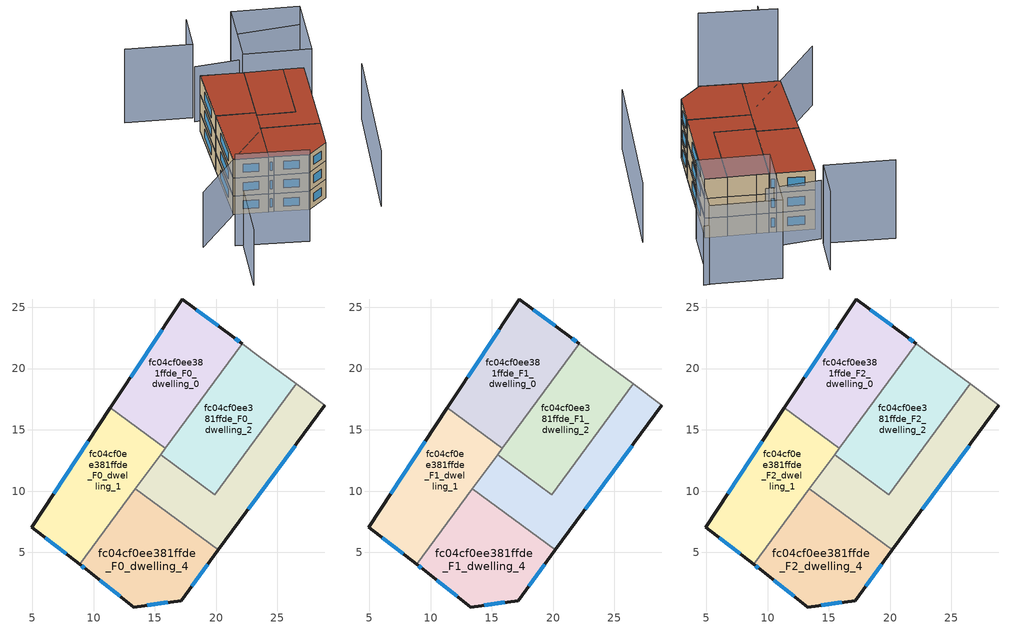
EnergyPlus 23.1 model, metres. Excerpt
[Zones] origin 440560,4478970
fc04cf0ee381ffde_F0_dwelling_0
 floor ground (EU_floor_Construction): 21.32,22.63 22.12,22.03 15.85,13.51 11.37,16.8 17.24,25.68 z0
 wall outside (EU_wall_Construction): 22.12,22.03 21.32,22.63 17.24,25.68 11.37,16.8 z0:3
 wall to fc04cf0ee381ffde_F0_dwelling_1 (EU_wall_Construction): 11.37,16.8 15.85,13.51 z0:3
 wall to fc04cf0ee381ffde_F0_dwelling_2 (EU_wall_Construction): 15.85,13.51 22.12,22.03 z0:3
 window (EU_Window_Construction): 15.6,23.19 13.02,19.3 / 20.18,23.48 18.39,24.82 / 21.89,22.2 21.55,22.46 z0.84:2.16
fc04cf0ee381ffde_F0_dwelling_1
 floor ground (EU_floor_Construction): 15.85,13.51 8.86,4.02 4.93,7.06 11.37,16.8 z0
 wall outside (EU_wall_Construction): 11.37,16.8 4.93,7.06 8.86,4.02 z0:3
 wall to fc04cf0ee381ffde_F0_dwelling_4 (EU_wall_Construction): 8.86,4.02 13.41,10.19 z0:3
 wall to fc04cf0ee381ffde_F0_dwelling_3 (EU_wall_Construction): 13.41,10.19 15.46,12.98 z0:3
 wall to fc04cf0ee381ffde_F0_dwelling_2 (EU_wall_Construction): 15.46,12.98 15.85,13.51 z0:3
 window (EU_Window_Construction): 9.56,14.07 6.74,9.8 / 6.03,6.21 7.76,4.87 z0.84:2.16
fc04cf0ee381ffde_F0_dwelling_2
 floor ground (EU_floor_Construction): 23.48,21 26.54,18.74 19.89,9.72 15.46,12.98 22.12,22.03 z0
 wall adiabatic (EU_wall_Construction): 26.54,18.74 23.48,21 22.12,22.03 z0:3
 wall to fc04cf0ee381ffde_F0_dwelling_3 (EU_wall_Construction): 15.46,12.98 19.89,9.72 26.54,18.74 z0:3
fc04cf0ee381ffde_F0_dwelling_3
 floor ground (EU_floor_Construction): 28.88,17.02 20.19,5.2 13.41,10.19 15.46,12.98 19.89,9.72 26.54,18.74 z0
 wall outside (EU_wall_Construction): 20.19,5.2 28.88,17.02 z0:3
 wall adiabatic (EU_wall_Construction): 28.88,17.02 26.54,18.74 z0:3
 wall to fc04cf0ee381ffde_F0_dwelling_4 (EU_wall_Construction): 13.41,10.19 20.19,5.2 z0:3
 window (EU_Window_Construction): 22.63,8.52 26.44,13.7 z0.84:2.16
fc04cf0ee381ffde_F0_dwelling_4
 floor ground (EU_floor_Construction): 20.19,5.2 17.13,1.06 13.27,0.54 9.4,3.61 8.86,4.02 13.41,10.19 z0
 wall outside (EU_wall_Construction): 8.86,4.02 9.4,3.61 13.27,0.54 17.13,1.06 20.19,5.2 z0:3
 window (EU_Window_Construction): 17.99,2.22 19.33,4.04 / 14.36,0.69 16.05,0.91 / 10.48,2.75 12.18,1.4 / 9.01,3.9 9.25,3.72 z0.84:2.16
fc04cf0ee381ffde_F1_dwelling_0
 floor to fc04cf0ee381ffde_F0_dwelling_0 (EU_floor_Construction): 21.32,22.63 22.12,22.03 15.85,13.51 11.37,16.8 17.24,25.68 z3
 wall outside (EU_wall_Construction): 22.12,22.03 21.32,22.63 17.24,25.68 11.37,16.8 z3:6
 wall to fc04cf0ee381ffde_F1_dwelling_1 (EU_wall_Construction): 11.37,16.8 15.85,13.51 z3:6
 wall to fc04cf0ee381ffde_F1_dwelling_2 (EU_wall_Construction): 15.85,13.51 22.12,22.03 z3:6
 window (EU_Window_Construction): 15.6,23.19 13.02,19.3 / 20.18,23.48 18.39,24.82 / 21.89,22.2 21.55,22.46 z3.84:5.16
fc04cf0ee381ffde_F1_dwelling_1
 floor to fc04cf0ee381ffde_F0_dwelling_1 (EU_floor_Construction): 15.85,13.51 8.86,4.02 4.93,7.06 11.37,16.8 z3
 wall outside (EU_wall_Construction): 11.37,16.8 4.93,7.06 8.86,4.02 z3:6
 wall to fc04cf0ee381ffde_F1_dwelling_4 (EU_wall_Construction): 8.86,4.02 13.41,10.19 z3:6
 wall to fc04cf0ee381ffde_F1_dwelling_3 (EU_wall_Construction): 13.41,10.19 15.46,12.98 z3:6
 wall to fc04cf0ee381ffde_F1_dwelling_2 (EU_wall_Construction): 15.46,12.98 15.85,13.51 z3:6
 window (EU_Window_Construction): 9.56,14.07 6.74,9.8 / 6.03,6.21 7.76,4.87 z3.84:5.16
fc04cf0ee381ffde_F1_dwelling_2
 floor to fc04cf0ee381ffde_F0_dwelling_2 (EU_floor_Construction): 23.48,21 26.54,18.74 19.89,9.72 15.46,12.98 22.12,22.03 z3
 wall adiabatic (EU_wall_Construction): 26.54,18.74 23.48,21 22.12,22.03 z3:6
 wall to fc04cf0ee381ffde_F1_dwelling_3 (EU_wall_Construction): 15.46,12.98 19.89,9.72 26.54,18.74 z3:6
fc04cf0ee381ffde_F1_dwelling_3
 floor to fc04cf0ee381ffde_F0_dwelling_3 (EU_floor_Construction): 28.88,17.02 20.19,5.2 13.41,10.19 15.46,12.98 19.89,9.72 26.54,18.74 z3
 wall outside (EU_wall_Construction): 20.19,5.2 28.88,17.02 z3:6
 wall adiabatic (EU_wall_Construction): 28.88,17.02 26.54,18.74 z3:6
 wall to fc04cf0ee381ffde_F1_dwelling_4 (EU_wall_Construction): 13.41,10.19 20.19,5.2 z3:6
 window (EU_Window_Construction): 22.63,8.52 26.44,13.7 z3.84:5.16
fc04cf0ee381ffde_F1_dwelling_4
 floor to fc04cf0ee381ffde_F0_dwelling_4 (EU_floor_Construction): 20.19,5.2 17.13,1.06 13.27,0.54 9.4,3.61 8.86,4.02 13.41,10.19 z3
 wall outside (EU_wall_Construction): 8.86,4.02 9.4,3.61 13.27,0.54 17.13,1.06 20.19,5.2 z3:6
 window (EU_Window_Construction): 17.99,2.22 19.33,4.04 / 14.36,0.69 16.05,0.91 / 10.48,2.75 12.18,1.4 / 9.01,3.9 9.25,3.72 z3.84:5.16
fc04cf0ee381ffde_F2_dwelling_0
 floor to fc04cf0ee381ffde_F1_dwelling_0 (EU_floor_Construction): 21.32,22.63 22.12,22.03 15.85,13.51 11.37,16.8 17.24,25.68 z6
 wall outside (EU_wall_Construction): 22.12,22.03 21.32,22.63 17.24,25.68 11.37,16.8 z6:9
 wall to fc04cf0ee381ffde_F2_dwelling_1 (EU_wall_Construction): 11.37,16.8 15.85,13.51 z6:9
 wall to fc04cf0ee381ffde_F2_dwelling_2 (EU_wall_Construction): 15.85,13.51 22.12,22.03 z6:9
 window (EU_Window_Construction): 15.6,23.19 13.02,19.3 / 20.18,23.48 18.39,24.82 / 21.89,22.2 21.55,22.46 z6.84:8.16
 roof outside (EU_roof_Construction): 15.85,13.51 22.12,22.03 21.32,22.63 17.24,25.68 11.37,16.8 z9
fc04cf0ee381ffde_F2_dwelling_1
 floor to fc04cf0ee381ffde_F1_dwelling_1 (EU_floor_Construction): 15.85,13.51 8.86,4.02 4.93,7.06 11.37,16.8 z6
 wall outside (EU_wall_Construction): 11.37,16.8 4.93,7.06 8.86,4.02 z6:9
 wall to fc04cf0ee381ffde_F2_dwelling_4 (EU_wall_Construction): 8.86,4.02 13.41,10.19 z6:9
 wall to fc04cf0ee381ffde_F2_dwelling_3 (EU_wall_Construction): 13.41,10.19 15.46,12.98 z6:9
 wall to fc04cf0ee381ffde_F2_dwelling_2 (EU_wall_Construction): 15.46,12.98 15.85,13.51 z6:9
 window (EU_Window_Construction): 9.56,14.07 6.74,9.8 / 6.03,6.21 7.76,4.87 z6.84:8.16
 roof outside (EU_roof_Construction): 8.86,4.02 15.85,13.51 11.37,16.8 4.93,7.06 z9
fc04cf0ee381ffde_F2_dwelling_2
 floor to fc04cf0ee381ffde_F1_dwelling_2 (EU_floor_Construction): 23.48,21 26.54,18.74 19.89,9.72 15.46,12.98 22.12,22.03 z6
 wall adiabatic (EU_wall_Construction): 26.54,18.74 23.48,21 22.12,22.03 z6:9
 wall to fc04cf0ee381ffde_F2_dwelling_3 (EU_wall_Construction): 15.46,12.98 19.89,9.72 26.54,18.74 z6:9
 roof outside (EU_roof_Construction): 19.89,9.72 26.54,18.74 23.48,21 22.12,22.03 15.46,12.98 z9
fc04cf0ee381ffde_F2_dwelling_3
 floor to fc04cf0ee381ffde_F1_dwelling_3 (EU_floor_Construction): 28.88,17.02 20.19,5.2 13.41,10.19 15.46,12.98 19.89,9.72 26.54,18.74 z6
 wall outside (EU_wall_Construction): 20.19,5.2 28.88,17.02 z6:9
 wall adiabatic (EU_wall_Construction): 28.88,17.02 26.54,18.74 z6:9
 wall to fc04cf0ee381ffde_F2_dwelling_4 (EU_wall_Construction): 13.41,10.19 20.19,5.2 z6:9
 window (EU_Window_Construction): 22.63,8.52 26.44,13.7 z6.84:8.16
 roof outside (EU_roof_Construction): 20.19,5.2 28.88,17.02 26.54,18.74 19.89,9.72 15.46,12.98 13.41,10.19 z9
fc04cf0ee381ffde_F2_dwelling_4
 floor to fc04cf0ee381ffde_F1_dwelling_4 (EU_floor_Construction): 20.19,5.2 17.13,1.06 13.27,0.54 9.4,3.61 8.86,4.02 13.41,10.19 z6
 wall outside (EU_wall_Construction): 8.86,4.02 9.4,3.61 13.27,0.54 17.13,1.06 20.19,5.2 z6:9
 window (EU_Window_Construction): 17.99,2.22 19.33,4.04 / 14.36,0.69 16.05,0.91 / 10.48,2.75 12.18,1.4 / 9.01,3.9 9.25,3.72 z6.84:8.16
 roof outside (EU_roof_Construction): 17.13,1.06 20.19,5.2 13.41,10.19 8.86,4.02 9.4,3.61 13.27,0.54 z9
shading: 20.89,-5.99 35.27,12.01 / 37.18,24.96 28.14,30.02 / 24.99,24.28 18.44,27.93 / 0.24,0.46 -6.08,-7.85 / 12.34,9.54 -4.02,4.07 z0:9; 22.97,34 19.03,28.87 / 19.03,28.87 11.5,34.66 / 28.75,31.11 36.52,25.33 / 36.52,25.33 29.8,16.3 / 29.8,16.3 22.02,22.08 / 22.02,22.08 28.75,31.11 z0:12; -0.63,1.18 7.44,-5.38 z0:15
[Building]
EU S2 Campaign: North Axis=0; Terrain=City; Solar Distribution=FullExterior
[Site:Location]
Madrid: Latitude=40.5; Longitude=-3.5; Time Zone=1; Elevation=609
[SizingPeriod:WeatherFileDays]
AnnualSizingPeriod: Begin Month=1; Begin Day of Month=1; End Month=12; End Day of Month=31; Day of Week for Start Day=Monday; Use Weather File Daylight Saving Period=No; Use Weather File Rain and Snow Indicators=No
[MATERIAL]
EU_InternalMass_Material: Roughness=MediumRough; Thickness=0.1; Conductivity=1; Density=1800; Specific Heat=900; Thermal Absorptance=0.9; Solar Absorptance=0.7; Visible Absorptance=0.7
[MATERIAL:NOMASS] Roughness=MediumRough; Thermal Absorptance=0.9; Solar Absorptance=0.7; Visible Absorptance=0.7
Name | Thermal Resistance
EU_wall_NoMass; EU_roof_NoMass | 2.16768
EU_floor_NoMass | 1.14339
[WINDOWMATERIAL:SIMPLEGLAZINGSYSTEM]
EU_Window_SimpleGlazing: UFactor=3.23888; Solar Heat Gain Coefficient=0.85; Visible Transmittance=0.85
[CONSTRUCTION]
EU_wall_Construction: EU_wall_NoMass
EU_roof_Construction: EU_roof_NoMass
EU_floor_Construction: EU_floor_NoMass
EU_InternalMass_Construction: EU_InternalMass_Material
EU_Window_Construction: EU_Window_SimpleGlazing
[ZONE] Type=1; Multiplier=1; Ceiling Height=autocalculate; Floor Area=autocalculate; Part of Total Floor Area=Yes
Name | Volume
fc04cf0ee381ffde_F0_dwelling_0; fc04cf0ee381ffde_F1_dwelling_0; fc04cf0ee381ffde_F2_dwelling_0 | 185.201
fc04cf0ee381ffde_F0_dwelling_1; fc04cf0ee381ffde_F1_dwelling_1; fc04cf0ee381ffde_F2_dwelling_1 | 185.202
fc04cf0ee381ffde_F0_dwelling_2; fc04cf0ee381ffde_F1_dwelling_2; fc04cf0ee381ffde_F2_dwelling_2 | 185.194
fc04cf0ee381ffde_F0_dwelling_3; fc04cf0ee381ffde_F1_dwelling_3; fc04cf0ee381ffde_F2_dwelling_3 | 185.213
fc04cf0ee381ffde_F0_dwelling_4; fc04cf0ee381ffde_F1_dwelling_4; fc04cf0ee381ffde_F2_dwelling_4 | 185.215
[INTERNALMASS] Construction=EU_InternalMass_Construction
Name | Zone or ZoneList | Surface Area
fc04cf0ee381ffde_F0_dwelling_0_EU_InternalMass | fc04cf0ee381ffde_F0_dwelling_0 | 61.7352
fc04cf0ee381ffde_F0_dwelling_1_EU_InternalMass | fc04cf0ee381ffde_F0_dwelling_1 | 61.7342
fc04cf0ee381ffde_F0_dwelling_2_EU_InternalMass | fc04cf0ee381ffde_F0_dwelling_2 | 61.7317
fc04cf0ee381ffde_F0_dwelling_3_EU_InternalMass | fc04cf0ee381ffde_F0_dwelling_3 | 61.7377
fc04cf0ee381ffde_F0_dwelling_4_EU_InternalMass | fc04cf0ee381ffde_F0_dwelling_4 | 61.7371
fc04cf0ee381ffde_F1_dwelling_0_EU_InternalMass | fc04cf0ee381ffde_F1_dwelling_0 | 61.7352
fc04cf0ee381ffde_F1_dwelling_1_EU_InternalMass | fc04cf0ee381ffde_F1_dwelling_1 | 61.7342
fc04cf0ee381ffde_F1_dwelling_2_EU_InternalMass | fc04cf0ee381ffde_F1_dwelling_2 | 61.7317
fc04cf0ee381ffde_F1_dwelling_3_EU_InternalMass | fc04cf0ee381ffde_F1_dwelling_3 | 61.7377
fc04cf0ee381ffde_F1_dwelling_4_EU_InternalMass | fc04cf0ee381ffde_F1_dwelling_4 | 61.7371
fc04cf0ee381ffde_F2_dwelling_0_EU_InternalMass | fc04cf0ee381ffde_F2_dwelling_0 | 61.7352
fc04cf0ee381ffde_F2_dwelling_1_EU_InternalMass | fc04cf0ee381ffde_F2_dwelling_1 | 61.7342
fc04cf0ee381ffde_F2_dwelling_2_EU_InternalMass | fc04cf0ee381ffde_F2_dwelling_2 | 61.7317
fc04cf0ee381ffde_F2_dwelling_3_EU_InternalMass | fc04cf0ee381ffde_F2_dwelling_3 | 61.7377
fc04cf0ee381ffde_F2_dwelling_4_EU_InternalMass | fc04cf0ee381ffde_F2_dwelling_4 | 61.7371
[OTHEREQUIPMENT] Fuel Type=Electricity; Design Level Calculation Method=Watts/Area; Power per Zone Floor Area=1; Fraction Latent=0; Fraction Radiant=0; Fraction Lost=0; Carbon Dioxide Generation Rate=0; EndUse Subcategory=EU_Step8_InternalGains
Name | Zone or ZoneList or Space or SpaceList | Schedule
EU_Step8_InternalGain_fc04cf0ee381ffde_F0_dwelling_0_f000 | fc04cf0ee381ffde_F0_dwelling_0 | EU_Step8_GainSchedule_fc04cf0ee381ffde_F0_dwelling_0_f000
EU_Step8_InternalGain_fc04cf0ee381ffde_F0_dwelling_1_f000 | fc04cf0ee381ffde_F0_dwelling_1 | EU_Step8_GainSchedule_fc04cf0ee381ffde_F0_dwelling_1_f000
EU_Step8_InternalGain_fc04cf0ee381ffde_F0_dwelling_2_f000 | fc04cf0ee381ffde_F0_dwelling_2 | EU_Step8_GainSchedule_fc04cf0ee381ffde_F0_dwelling_2_f000
EU_Step8_InternalGain_fc04cf0ee381ffde_F0_dwelling_3_f000 | fc04cf0ee381ffde_F0_dwelling_3 | EU_Step8_GainSchedule_fc04cf0ee381ffde_F0_dwelling_3_f000
EU_Step8_InternalGain_fc04cf0ee381ffde_F0_dwelling_4_f000 | fc04cf0ee381ffde_F0_dwelling_4 | EU_Step8_GainSchedule_fc04cf0ee381ffde_F0_dwelling_4_f000
EU_Step8_InternalGain_fc04cf0ee381ffde_F1_dwelling_0_f000 | fc04cf0ee381ffde_F1_dwelling_0 | EU_Step8_GainSchedule_fc04cf0ee381ffde_F1_dwelling_0_f000
EU_Step8_InternalGain_fc04cf0ee381ffde_F1_dwelling_1_f000 | fc04cf0ee381ffde_F1_dwelling_1 | EU_Step8_GainSchedule_fc04cf0ee381ffde_F1_dwelling_1_f000
EU_Step8_InternalGain_fc04cf0ee381ffde_F1_dwelling_2_f000 | fc04cf0ee381ffde_F1_dwelling_2 | EU_Step8_GainSchedule_fc04cf0ee381ffde_F1_dwelling_2_f000
EU_Step8_InternalGain_fc04cf0ee381ffde_F1_dwelling_3_f000 | fc04cf0ee381ffde_F1_dwelling_3 | EU_Step8_GainSchedule_fc04cf0ee381ffde_F1_dwelling_3_f000
EU_Step8_InternalGain_fc04cf0ee381ffde_F1_dwelling_4_f000 | fc04cf0ee381ffde_F1_dwelling_4 | EU_Step8_GainSchedule_fc04cf0ee381ffde_F1_dwelling_4_f000
EU_Step8_InternalGain_fc04cf0ee381ffde_F2_dwelling_0_f000 | fc04cf0ee381ffde_F2_dwelling_0 | EU_Step8_GainSchedule_fc04cf0ee381ffde_F2_dwelling_0_f000
EU_Step8_InternalGain_fc04cf0ee381ffde_F2_dwelling_1_f000 | fc04cf0ee381ffde_F2_dwelling_1 | EU_Step8_GainSchedule_fc04cf0ee381ffde_F2_dwelling_1_f000
EU_Step8_InternalGain_fc04cf0ee381ffde_F2_dwelling_2_f000 | fc04cf0ee381ffde_F2_dwelling_2 | EU_Step8_GainSchedule_fc04cf0ee381ffde_F2_dwelling_2_f000
EU_Step8_InternalGain_fc04cf0ee381ffde_F2_dwelling_3_f000 | fc04cf0ee381ffde_F2_dwelling_3 | EU_Step8_GainSchedule_fc04cf0ee381ffde_F2_dwelling_3_f000
EU_Step8_InternalGain_fc04cf0ee381ffde_F2_dwelling_4_f000 | fc04cf0ee381ffde_F2_dwelling_4 | EU_Step8_GainSchedule_fc04cf0ee381ffde_F2_dwelling_4_f000
[ZONEVENTILATION:DESIGNFLOWRATE] Schedule=EU_AlwaysOn; Design Flow Rate Calculation Method=AirChanges/Hour; Air Changes per Hour=0.480546; Ventilation Type=Natural; Fan Pressure Rise=0; Fan Total Efficiency=1; Constant Term Coefficient=1; Temperature Term Coefficient=0; Velocity Term Coefficient=0; Velocity Squared Term Coefficient=0; Minimum Indoor Temperature=-100; Maximum Indoor Temperature=100; Delta Temperature=-100; Minimum Outdoor Temperature=-100; Maximum Outdoor Temperature=100; Maximum Wind Speed=40
Name | Zone or ZoneList or Space or SpaceList
EU_ConstantAir_fc04cf0ee381ffde_F0_dwelling_0 | fc04cf0ee381ffde_F0_dwelling_0
EU_ConstantAir_fc04cf0ee381ffde_F0_dwelling_1 | fc04cf0ee381ffde_F0_dwelling_1
EU_ConstantAir_fc04cf0ee381ffde_F0_dwelling_2 | fc04cf0ee381ffde_F0_dwelling_2
EU_ConstantAir_fc04cf0ee381ffde_F0_dwelling_3 | fc04cf0ee381ffde_F0_dwelling_3
EU_ConstantAir_fc04cf0ee381ffde_F0_dwelling_4 | fc04cf0ee381ffde_F0_dwelling_4
EU_ConstantAir_fc04cf0ee381ffde_F1_dwelling_0 | fc04cf0ee381ffde_F1_dwelling_0
EU_ConstantAir_fc04cf0ee381ffde_F1_dwelling_1 | fc04cf0ee381ffde_F1_dwelling_1
EU_ConstantAir_fc04cf0ee381ffde_F1_dwelling_2 | fc04cf0ee381ffde_F1_dwelling_2
EU_ConstantAir_fc04cf0ee381ffde_F1_dwelling_3 | fc04cf0ee381ffde_F1_dwelling_3
EU_ConstantAir_fc04cf0ee381ffde_F1_dwelling_4 | fc04cf0ee381ffde_F1_dwelling_4
EU_ConstantAir_fc04cf0ee381ffde_F2_dwelling_0 | fc04cf0ee381ffde_F2_dwelling_0
EU_ConstantAir_fc04cf0ee381ffde_F2_dwelling_1 | fc04cf0ee381ffde_F2_dwelling_1
EU_ConstantAir_fc04cf0ee381ffde_F2_dwelling_2 | fc04cf0ee381ffde_F2_dwelling_2
EU_ConstantAir_fc04cf0ee381ffde_F2_dwelling_3 | fc04cf0ee381ffde_F2_dwelling_3
EU_ConstantAir_fc04cf0ee381ffde_F2_dwelling_4 | fc04cf0ee381ffde_F2_dwelling_4
[HVACTEMPLATE:THERMOSTAT] Constant Heating Setpoint=20; Constant Cooling Setpoint=50
EU_HeatOnly_fc04cf0ee381ffde_F0_dwelling_0; EU_HeatOnly_fc04cf0ee381ffde_F0_dwelling_1; EU_HeatOnly_fc04cf0ee381ffde_F0_dwelling_2; EU_HeatOnly_fc04cf0ee381ffde_F0_dwelling_3; EU_HeatOnly_fc04cf0ee381ffde_F0_dwelling_4; EU_HeatOnly_fc04cf0ee381ffde_F1_dwelling_0; EU_HeatOnly_fc04cf0ee381ffde_F1_dwelling_1; EU_HeatOnly_fc04cf0ee381ffde_F1_dwelling_2; EU_HeatOnly_fc04cf0ee381ffde_F1_dwelling_3; EU_HeatOnly_fc04cf0ee381ffde_F1_dwelling_4; EU_HeatOnly_fc04cf0ee381ffde_F2_dwelling_0; EU_HeatOnly_fc04cf0ee381ffde_F2_dwelling_1; EU_HeatOnly_fc04cf0ee381ffde_F2_dwelling_2; EU_HeatOnly_fc04cf0ee381ffde_F2_dwelling_3; EU_HeatOnly_fc04cf0ee381ffde_F2_dwelling_4
[HVACTEMPLATE:ZONE:IDEALLOADSAIRSYSTEM] System Availability Schedule=EU_AlwaysOn; Maximum Heating Supply Air Temperature=50; Minimum Cooling Supply Air Temperature=13; Maximum Heating Supply Air Humidity Ratio=0.0156; Minimum Cooling Supply Air Humidity Ratio=0.0077; Heating Limit=NoLimit; Cooling Limit=NoLimit; Heating Availability Schedule=EU_AlwaysOn; Cooling Availability Schedule=EU_CoolingOff; Dehumidification Control Type=ConstantSensibleHeatRatio; Cooling Sensible Heat Ratio=0.7; Dehumidification Setpoint=60; Humidification Control Type=None; Humidification Setpoint=30; Outdoor Air Method=None; Outdoor Air Flow Rate per Person=0.00944; Outdoor Air Flow Rate per Zone Floor Area=0; Outdoor Air Flow Rate per Zone=0; Demand Controlled Ventilation Type=None; Outdoor Air Economizer Type=NoEconomizer; Heat Recovery Type=None; Sensible Heat Recovery Effectiveness=0.7; Latent Heat Recovery Effectiveness=0.65
Name | Template Thermostat
fc04cf0ee381ffde_F0_dwelling_0 | EU_HeatOnly_fc04cf0ee381ffde_F0_dwelling_0
fc04cf0ee381ffde_F0_dwelling_1 | EU_HeatOnly_fc04cf0ee381ffde_F0_dwelling_1
fc04cf0ee381ffde_F0_dwelling_2 | EU_HeatOnly_fc04cf0ee381ffde_F0_dwelling_2
fc04cf0ee381ffde_F0_dwelling_3 | EU_HeatOnly_fc04cf0ee381ffde_F0_dwelling_3
fc04cf0ee381ffde_F0_dwelling_4 | EU_HeatOnly_fc04cf0ee381ffde_F0_dwelling_4
fc04cf0ee381ffde_F1_dwelling_0 | EU_HeatOnly_fc04cf0ee381ffde_F1_dwelling_0
fc04cf0ee381ffde_F1_dwelling_1 | EU_HeatOnly_fc04cf0ee381ffde_F1_dwelling_1
fc04cf0ee381ffde_F1_dwelling_2 | EU_HeatOnly_fc04cf0ee381ffde_F1_dwelling_2
fc04cf0ee381ffde_F1_dwelling_3 | EU_HeatOnly_fc04cf0ee381ffde_F1_dwelling_3
fc04cf0ee381ffde_F1_dwelling_4 | EU_HeatOnly_fc04cf0ee381ffde_F1_dwelling_4
fc04cf0ee381ffde_F2_dwelling_0 | EU_HeatOnly_fc04cf0ee381ffde_F2_dwelling_0
fc04cf0ee381ffde_F2_dwelling_1 | EU_HeatOnly_fc04cf0ee381ffde_F2_dwelling_1
fc04cf0ee381ffde_F2_dwelling_2 | EU_HeatOnly_fc04cf0ee381ffde_F2_dwelling_2
fc04cf0ee381ffde_F2_dwelling_3 | EU_HeatOnly_fc04cf0ee381ffde_F2_dwelling_3
fc04cf0ee381ffde_F2_dwelling_4 | EU_HeatOnly_fc04cf0ee381ffde_F2_dwelling_4
[SIZING:ZONE] Zone Cooling Design Supply Air Temperature Input Method=SupplyAirTemperature; Zone Cooling Design Supply Air Temperature=13; Zone Heating Design Supply Air Temperature Input Method=SupplyAirTemperature; Zone Heating Design Supply Air Temperature=50; Zone Cooling Design Supply Air Humidity Ratio=0.008; Zone Heating Design Supply Air Humidity Ratio=0.008; Cooling Design Air Flow Method=DesignDay; Cooling Design Air Flow Rate=0; Cooling Minimum Air Flow per Zone Floor Area=0.000762; Cooling Minimum Air Flow=0; Cooling Minimum Air Flow Fraction=0.2; Heating Design Air Flow Method=DesignDay; Heating Design Air Flow Rate=0; Heating Maximum Air Flow per Zone Floor Area=0.002032; Heating Maximum Air Flow=0.141576; Heating Maximum Air Flow Fraction=0.3; Account for Dedicated Outdoor Air System=No; Dedicated Outdoor Air System Control Strategy=NeutralSupplyAir; Dedicated Outdoor Air Low Setpoint Temperature for Design=autosize; Dedicated Outdoor Air High Setpoint Temperature for Design=autosize; Zone Load Sizing Method=Sensible Load Only No Latent Load; Zone Latent Cooling Design Supply Air Humidity Ratio Input Method=HumidityRatioDifference; Zone Cooling Design Supply Air Humidity Ratio Difference=0.005; Zone Latent Heating Design Supply Air Humidity Ratio Input Method=HumidityRatioDifference; Zone Humidification Design Supply Air Humidity Ratio Difference=0.005
fc04cf0ee381ffde_F0_dwelling_0; fc04cf0ee381ffde_F0_dwelling_1; fc04cf0ee381ffde_F0_dwelling_2; fc04cf0ee381ffde_F0_dwelling_3; fc04cf0ee381ffde_F0_dwelling_4; fc04cf0ee381ffde_F1_dwelling_0; fc04cf0ee381ffde_F1_dwelling_1; fc04cf0ee381ffde_F1_dwelling_2; fc04cf0ee381ffde_F1_dwelling_3; fc04cf0ee381ffde_F1_dwelling_4; fc04cf0ee381ffde_F2_dwelling_0; fc04cf0ee381ffde_F2_dwelling_1; fc04cf0ee381ffde_F2_dwelling_2; fc04cf0ee381ffde_F2_dwelling_3; fc04cf0ee381ffde_F2_dwelling_4
[SCHEDULE:CONSTANT]
Name | Hourly Value
EU_AlwaysOn | 1
EU_CoolingOff | 0
[SCHEDULE:FILE] Column Number=1; Rows to Skip at Top=0; Number of Hours of Data=8760; Column Separator=Comma; Interpolate to Timestep=No; Minutes per Item=60; Adjust Schedule for Daylight Savings=Yes
Name | File
EU_Step8_GainSchedule_fc04cf0ee381ffde_F0_dwelling_0_f000 | ../../schedules/fc04cf0ee381ffde/fc04cf0ee381ffde_F0_dwelling_0_f000_gain.csv
EU_Step8_GainSchedule_fc04cf0ee381ffde_F0_dwelling_1_f000 | ../../schedules/fc04cf0ee381ffde/fc04cf0ee381ffde_F0_dwelling_1_f000_gain.csv
EU_Step8_GainSchedule_fc04cf0ee381ffde_F0_dwelling_2_f000 | ../../schedules/fc04cf0ee381ffde/fc04cf0ee381ffde_F0_dwelling_2_f000_gain.csv
EU_Step8_GainSchedule_fc04cf0ee381ffde_F0_dwelling_3_f000 | ../../schedules/fc04cf0ee381ffde/fc04cf0ee381ffde_F0_dwelling_3_f000_gain.csv
EU_Step8_GainSchedule_fc04cf0ee381ffde_F0_dwelling_4_f000 | ../../schedules/fc04cf0ee381ffde/fc04cf0ee381ffde_F0_dwelling_4_f000_gain.csv
EU_Step8_GainSchedule_fc04cf0ee381ffde_F1_dwelling_0_f000 | ../../schedules/fc04cf0ee381ffde/fc04cf0ee381ffde_F1_dwelling_0_f000_gain.csv
EU_Step8_GainSchedule_fc04cf0ee381ffde_F1_dwelling_1_f000 | ../../schedules/fc04cf0ee381ffde/fc04cf0ee381ffde_F1_dwelling_1_f000_gain.csv
EU_Step8_GainSchedule_fc04cf0ee381ffde_F1_dwelling_2_f000 | ../../schedules/fc04cf0ee381ffde/fc04cf0ee381ffde_F1_dwelling_2_f000_gain.csv
EU_Step8_GainSchedule_fc04cf0ee381ffde_F1_dwelling_3_f000 | ../../schedules/fc04cf0ee381ffde/fc04cf0ee381ffde_F1_dwelling_3_f000_gain.csv
EU_Step8_GainSchedule_fc04cf0ee381ffde_F1_dwelling_4_f000 | ../../schedules/fc04cf0ee381ffde/fc04cf0ee381ffde_F1_dwelling_4_f000_gain.csv
EU_Step8_GainSchedule_fc04cf0ee381ffde_F2_dwelling_0_f000 | ../../schedules/fc04cf0ee381ffde/fc04cf0ee381ffde_F2_dwelling_0_f000_gain.csv
EU_Step8_GainSchedule_fc04cf0ee381ffde_F2_dwelling_1_f000 | ../../schedules/fc04cf0ee381ffde/fc04cf0ee381ffde_F2_dwelling_1_f000_gain.csv
EU_Step8_GainSchedule_fc04cf0ee381ffde_F2_dwelling_2_f000 | ../../schedules/fc04cf0ee381ffde/fc04cf0ee381ffde_F2_dwelling_2_f000_gain.csv
EU_Step8_GainSchedule_fc04cf0ee381ffde_F2_dwelling_3_f000 | ../../schedules/fc04cf0ee381ffde/fc04cf0ee381ffde_F2_dwelling_3_f000_gain.csv
EU_Step8_GainSchedule_fc04cf0ee381ffde_F2_dwelling_4_f000 | ../../schedules/fc04cf0ee381ffde/fc04cf0ee381ffde_F2_dwelling_4_f000_gain.csv
